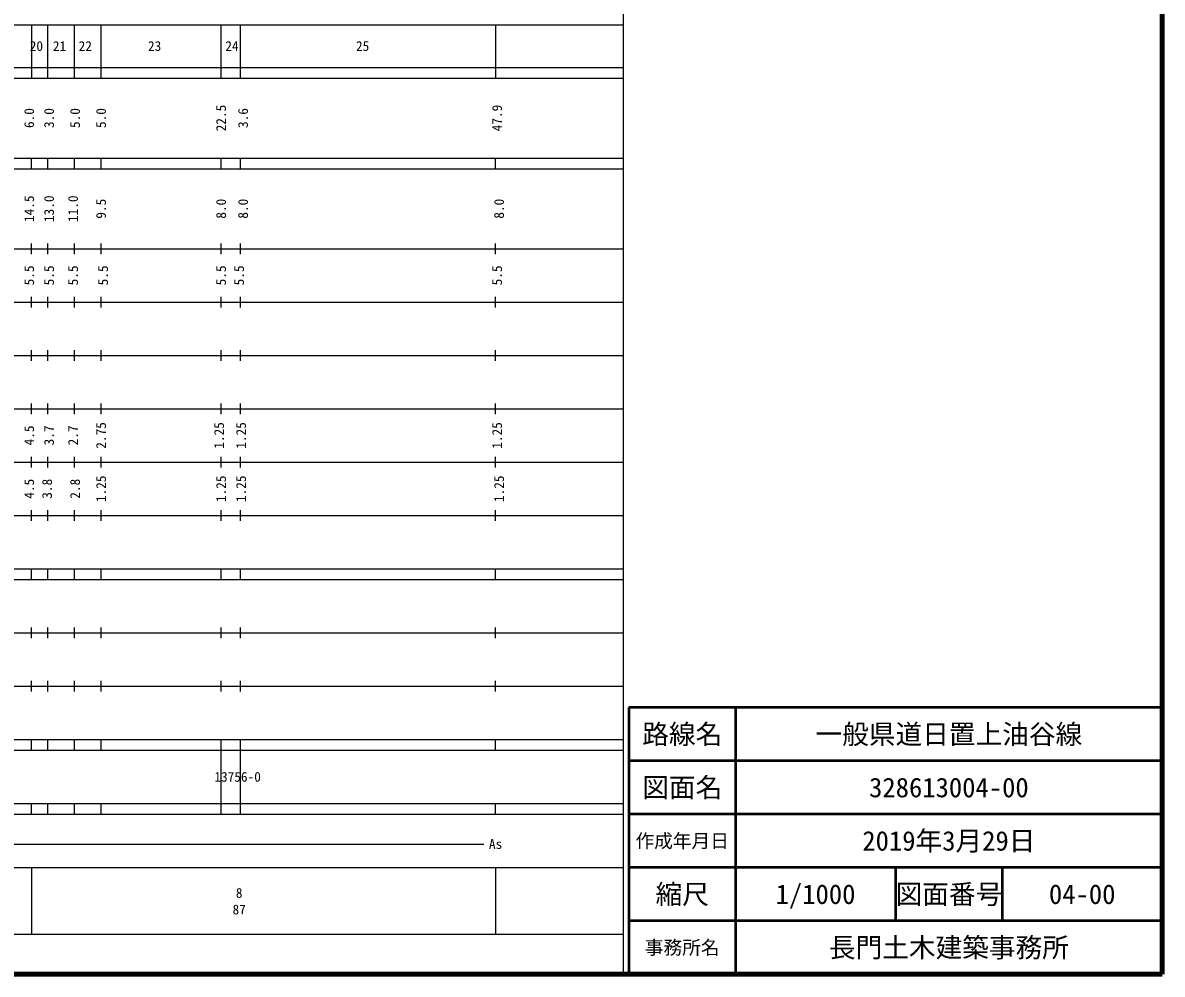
# Model space of a CAD drawing. Units: millimetres on the paper, enlarged 1000 times. Extents: x 40000 to 680000, y 20000 to 380000.
# Drawn here: x 466356 to 680000, y 20000 to 198357 of the extents above; entities that cross this region are included whole.
import ezdxf
from ezdxf.enums import TextEntityAlignment as Align

# ---------------------------------------------------------------- set-up
doc = ezdxf.new("R2010")
doc.units = ezdxf.units.MM
doc.header["$LTSCALE"] = 1000
for name, color, linetype, lineweight in [('M-TTL', 2, 'Continuous', 140), ('M-TTL-BAND', 7, 'Continuous', 25), ('M-TTL-FRAM', 2, 'Continuous', 50), ('M-TTL-LINE', 7, 'Continuous', 50), ('M-TTL-TXT', 7, 'Continuous', 13)]:
    doc.layers.add(name, color=color, linetype=linetype, lineweight=lineweight)
doc.styles.add('ＭＳ ゴシック', font='')
doc.styles.get('ＭＳ ゴシック').set_extended_font_data('MS Gothic')

msp = doc.modelspace()

# ---------------------------------------------------------------- linework, layer by layer
at = {"layer": 'M-TTL'}
for p, q in [((680000, 20000), (680000, 380000)), ((40000, 20000), (680000, 20000))]:
    msp.add_line(p, q, dxfattribs=at)
at = {"layer": 'M-TTL-BAND'}
for p, q in [((579000, 20000), (579000, 370000)), ((68000, 198000), (579000, 198000)), ((468000, 198000), (468000, 188000)), ((471000, 198000), (471000, 188000)), ((476000, 198000), (476000, 188000)), ((481000, 198000), (481000, 188000)), ((503500, 198000), (503500, 188000)), ((507100, 198000), (507100, 188000)), ((555000, 198000), (555000, 188000)), ((40000, 190000), (579000, 190000)), ((40000, 188000), (579000, 188000)), ((40000, 173000), (579000, 173000)), ((40000, 171000), (579000, 171000)), ((468000, 171000), (468000, 173000)), ((471000, 173000), (471000, 171000)), ((476000, 173000), (476000, 171000)), ((481000, 173000), (481000, 171000)), ((503500, 173000), (503500, 171000)), ((507100, 173000), (507100, 171000)), ((555000, 171000), (555000, 173000)), ((40000, 156000), (579000, 156000)), ((468000, 155000), (468000, 157000)), ((471000, 157000), (471000, 155000)), ((476000, 157000), (476000, 155000)), ((481000, 157000), (481000, 155000)), ((503500, 157000), (503500, 155000)), ((507100, 157000), (507100, 155000)), ((555000, 155000), (555000, 157000)), ((46000, 146000), (579000, 146000)), ((468000, 145000), (468000, 147000)), ((471000, 147000), (471000, 145000)), ((476000, 147000), (476000, 145000)), ((481000, 147000), (481000, 145000)), ((503500, 147000), (503500, 145000)), ((507100, 147000), (507100, 145000)), ((555000, 145000), (555000, 147000)), ((468000, 135000), (468000, 137000)), ((471000, 137000), (471000, 135000)), ((476000, 137000), (476000, 135000)), ((481000, 137000), (481000, 135000)), ((503500, 137000), (503500, 135000)), ((507100, 137000), (507100, 135000)), ((555000, 135000), (555000, 137000)), ((52000, 136000), (579000, 136000)), ((468000, 125000), (468000, 127000)), ((471000, 127000), (471000, 125000)), ((476000, 127000), (476000, 125000)), ((481000, 127000), (481000, 125000)), ((503500, 127000), (503500, 125000)), ((507100, 127000), (507100, 125000)), ((555000, 125000), (555000, 127000)), ((46000, 126000), (579000, 126000)), ((52000, 116000), (579000, 116000)), ((468000, 115000), (468000, 117000)), ((471000, 117000), (471000, 115000)), ((476000, 117000), (476000, 115000)), ((481000, 117000), (481000, 115000)), ((503500, 117000), (503500, 115000)), ((507100, 117000), (507100, 115000)), ((555000, 115000), (555000, 117000)), ((468000, 105000), (468000, 107000)), ((471000, 107000), (471000, 105000)), ((476000, 107000), (476000, 105000)), ((481000, 107000), (481000, 105000)), ((503500, 107000), (503500, 105000)), ((507100, 107000), (507100, 105000)), ((555000, 105000), (555000, 107000)), ((46000, 106000), (579000, 106000)), ((40000, 96000), (579000, 96000)), ((468000, 94000), (468000, 96000)), ((471000, 96000), (471000, 94000)), ((476000, 96000), (476000, 94000)), ((481000, 96000), (481000, 94000)), ((503500, 96000), (503500, 94000)), ((507100, 96000), (507100, 94000)), ((555000, 94000), (555000, 96000)), ((40000, 94000), (579000, 94000)), ((49000, 84000), (579000, 84000)), ((468000, 83000), (468000, 85000)), ((471000, 85000), (471000, 83000)), ((476000, 85000), (476000, 83000)), ((481000, 85000), (481000, 83000)), ((503500, 85000), (503500, 83000)), ((507100, 85000), (507100, 83000)), ((555000, 83000), (555000, 85000)), ((468000, 73000), (468000, 75000)), ((471000, 75000), (471000, 73000)), ((476000, 75000), (476000, 73000)), ((481000, 75000), (481000, 73000)), ((503500, 75000), (503500, 73000)), ((507100, 75000), (507100, 73000)), ((555000, 73000), (555000, 75000)), ((40000, 74000), (579000, 74000)), ((40000, 64000), (579000, 64000)), ((40000, 62000), (579000, 62000)), ((468000, 62000), (468000, 64000)), ((471000, 64000), (471000, 62000)), ((476000, 64000), (476000, 62000)), ((481000, 64000), (481000, 62000)), ((503500, 64000), (503500, 52000)), ((507100, 64000), (507100, 52000)), ((555000, 62000), (555000, 64000)), ((40000, 52000), (579000, 52000)), ((468000, 50000), (468000, 52000)), ((471000, 52000), (471000, 50000)), ((476000, 52000), (476000, 50000)), ((481000, 52000), (481000, 50000)), ((503500, 52000), (503500, 50000)), ((507100, 52000), (507100, 50000)), ((555000, 50000), (555000, 52000)), ((40000, 50000), (579000, 50000)), ((70805, 44406), (552800, 44406)), ((40000, 40000), (579000, 40000)), ((468000, 40000), (468000, 27500)), ((555000, 40000), (555000, 27500)), ((68000, 27500), (579000, 27500))]:
    msp.add_line(p, q, dxfattribs=at)
at = {"layer": 'M-TTL-FRAM'}
for p, q in [((680000, 70000), (580000, 70000)), ((580000, 70000), (580000, 20000))]:
    msp.add_line(p, q, dxfattribs=at)
at = {"layer": 'M-TTL-LINE'}
for p, q in [((600000, 70000), (600000, 20000)), ((680000, 60000), (580000, 60000)), ((680000, 50000), (580000, 50000)), ((680000, 40000), (580000, 40000)), ((630000, 40000), (630000, 30000)), ((650000, 40000), (650000, 30000)), ((680000, 30000), (580000, 30000))]:
    msp.add_line(p, q, dxfattribs=at)

# ---------------------------------------------------------------- texts
at = {"layer": 'M-TTL-BAND', "style": 'ＭＳ ゴシック'}
for s, p in [('20', (468909, 194000)), ('21', (473243, 194000)), ('22', (478076, 194000)), ('23', (491077, 194000)), ('24', (505577, 194000)), ('25', (530078, 194000)), ('13756-0', (506638, 57000)), ('As', (555005, 44406)), ('8', (506933, 35238)), ('87', (506933, 32131))]:
    msp.add_text(s, height=1833, dxfattribs=at).set_placement(p, align=Align.MIDDLE_CENTER)
for s, p in [('6.0', (467549, 180500)), ('3.0', (471276, 180500)), ('5.0', (476152, 180500)), ('5.0', (481027, 180500)), ('22.5', (503528, 180500)), ('3.6', (507653, 180500)), ('47.9', (555279, 180500)), ('14.5', (467549, 163500)), ('13.0', (471276, 163500)), ('11.0', (475776, 163500)), ('9.5', (481027, 163500)), ('8.0', (503528, 163500)), ('8.0', (507653, 163500)), ('8.0', (555654, 163500)), ('5.5', (467549, 151000)), ('5.5', (471276, 151000)), ('5.5', (475776, 151000)), ('5.5', (481402, 151000)), ('5.5', (503528, 151000)), ('5.5', (506903, 151000)), ('5.5', (555279, 151000)), ('4.5', (467549, 121000)), ('3.7', (471276, 121000)), ('2.7', (475776, 121000)), ('2.75', (481027, 121000)), ('1.25', (503152, 121000)), ('1.25', (507278, 121000)), ('1.25', (555279, 121000)), ('1.25', (481027, 111000)), ('1.25', (503528, 111000)), ('1.25', (507278, 111000)), ('1.25', (555654, 111000)), ('4.5', (467549, 111000)), ('3.8', (470901, 111000)), ('2.8', (476152, 111000))]:
    msp.add_text(s, height=1833, rotation=90, dxfattribs=at).set_placement(p, align=Align.MIDDLE_CENTER)
at = {"layer": 'M-TTL-TXT', "style": 'ＭＳ ゴシック'}
for s, height, p in [('路線名', 3666, (590000, 65000)), ('一般県道日置上油谷線', 3666, (640000, 65000)), ('図面名', 3666, (590000, 55000)), ('328613004-00', 3666, (640000, 55000)), ('2019年3月29日', 3666, (640000, 45000)), ('作成年月日', 2566, (590000, 45000)), ('縮尺', 3666, (590000, 35000)), ('1/1000', 3666, (615000, 35000)), ('図面番号', 3666, (640000, 35000)), ('04-00', 3666, (665000, 35000)), ('事務所名', 2566, (590000, 25000)), ('長門土木建築事務所', 3666, (640000, 25000))]:
    msp.add_text(s, height=height, dxfattribs=at).set_placement(p, align=Align.MIDDLE_CENTER)

doc.saveas('drawing.dxf')
